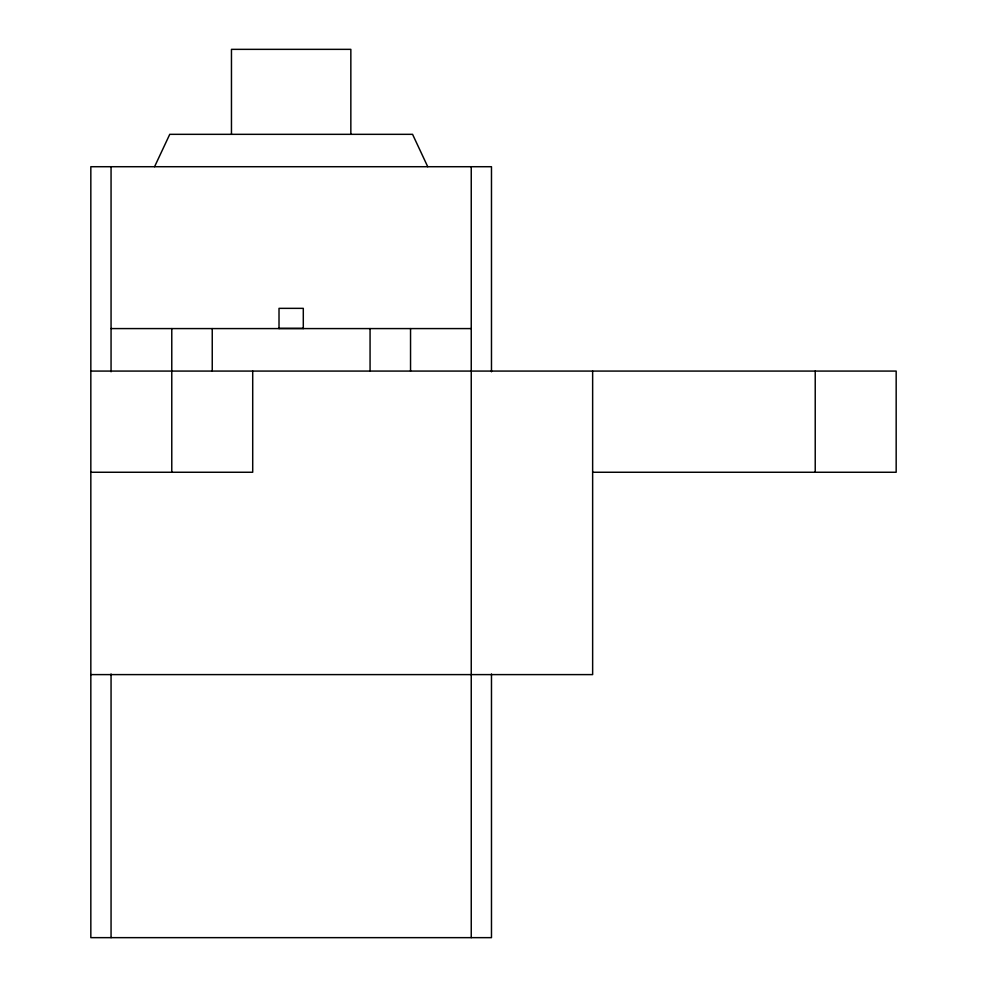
<?xml version="1.0" encoding="UTF-8"?>
<svg xmlns="http://www.w3.org/2000/svg" width="987" height="987" viewBox="0 0 987 987"><rect width="100%" height="100%" fill="white"/><g stroke="black" fill="none" stroke-linecap="round" stroke-linejoin="round"><path stroke-width="1.48" d="M154.564 166.717L169.752 134.331L412.566 134.331L427.741 166.717M279.013 328.387L303.293 328.387M111.062 328.585L471.243 328.585M90.829 371.075L896.171 371.075L896.171 472.255L592.644 472.255M90.829 472.255L252.709 472.255L252.709 371.075M90.829 674.602L592.644 674.602L592.644 371.075M815.225 371.075L815.225 472.255M491.477 371.778L491.477 166.717L90.829 166.717L90.829 937.65L491.477 937.65L491.477 673.985M471.243 166.717L471.243 937.65M410.543 328.585L410.543 371.075M370.063 328.585L370.063 371.075M350.841 134.331L350.841 49.35L231.464 49.35L231.464 134.331M303.293 328.585L303.293 308.351L279.013 308.351L279.013 328.585M212.242 328.585L212.242 371.075M171.775 328.585L171.775 472.255M111.062 166.717L111.062 371.778M111.062 673.985L111.062 937.65"/></g></svg>
